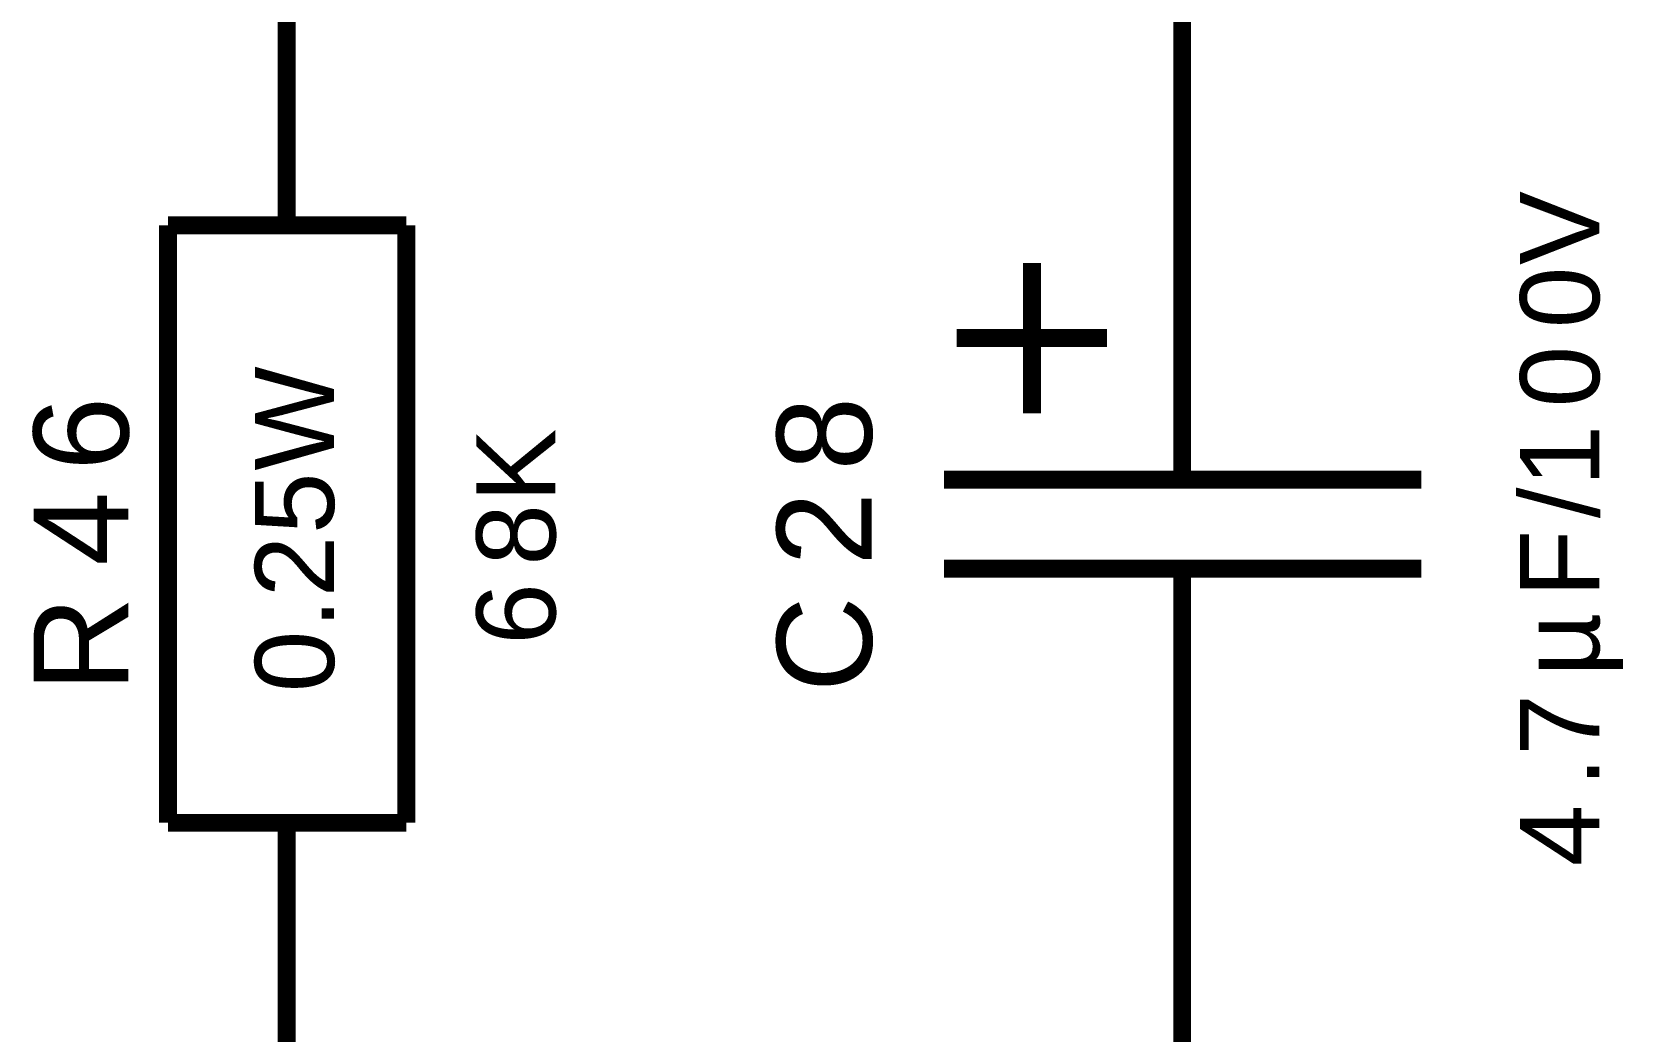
# Model space of a CAD drawing. Header units: millimetres. Extents: x -2024 to 917, y -725 to 13.
# Drawn here: x 332.87 to 359.78, y -209.79 to -193.05 of the extents above; entities that cross this region are included whole.
import ezdxf

# ---------------------------------------------------------------- set-up
doc = ezdxf.new("R2010")
doc.units = ezdxf.units.MM
doc.layers.add('Sheet', color=255, linetype='Continuous')
doc.styles.get("Standard").update_dxf_attribs({"font": 'arial.ttf'})

msp = doc.modelspace()

# ---------------------------------------------------------------- linework, layer by layer
at = {"layer": 'Sheet', "const_width": 0.3}
for points in [[(337.136, -193.787), (337.136, -191.287), (337.136, -186.286), (337.136, -181.285)], [(352.131, -197.546), (352.131, -186.286), (359.629, -186.286)], [(337.136, -196.287), (337.136, -193.787)], [(335.15, -196.287), (339.139, -196.287)], [(335.15, -206.289), (335.15, -196.287)], [(339.139, -206.289), (339.139, -196.287)], [(349.615, -199.434), (349.615, -196.917)], [(352.131, -200.543), (352.131, -197.546)], [(348.358, -198.175), (350.873, -198.175)], [(348.142, -200.543), (356.137, -200.543)], [(348.142, -202.033), (356.137, -202.033)], [(352.131, -202.033), (352.131, -205.047)], [(337.136, -208.789), (337.136, -218.791), (352.131, -218.791), (352.131, -205.047)], [(335.15, -206.289), (339.139, -206.289)], [(337.136, -206.289), (337.136, -208.789)]]:
    msp.add_lwpolyline(points, dxfattribs=at)

# ---------------------------------------------------------------- texts
at = {"layer": 'Sheet'}
for s, height, p in [('V', 1.325, (359.116, -196.95)), ('0', 1.325, (359.116, -198.009)), ('0', 1.325, (359.116, -199.334)), ('W', 1.325, (337.93, -200.394)), ('6', 1.59, (334.488, -200.394)), ('8', 1.59, (346.934, -200.394)), ('K', 1.325, (341.638, -200.924)), ('1', 1.325, (359.116, -200.659)), ('5', 1.325, (337.93, -201.454)), ('/', 1.325, (359.116, -201.189)), ('4', 1.59, (334.488, -201.984)), ('2', 1.59, (346.934, -201.984)), ('8', 1.325, (341.638, -201.984)), ('F', 1.325, (359.116, -202.514)), ('2', 1.325, (337.93, -202.514)), ('6', 1.325, (341.638, -203.308)), ('C', 1.59, (346.934, -204.103)), ('R', 1.59, (334.488, -204.103)), ('.', 1.325, (337.93, -203.043)), ('µ', 1.325, (359.116, -203.838)), ('0', 1.325, (337.93, -204.103)), ('7', 1.325, (359.116, -205.163)), ('.', 1.325, (359.116, -205.693)), ('4', 1.325, (359.116, -207.018))]:
    msp.add_text(s, height=height, rotation=90, dxfattribs=at).set_placement(p)

doc.saveas('drawing.dxf')
